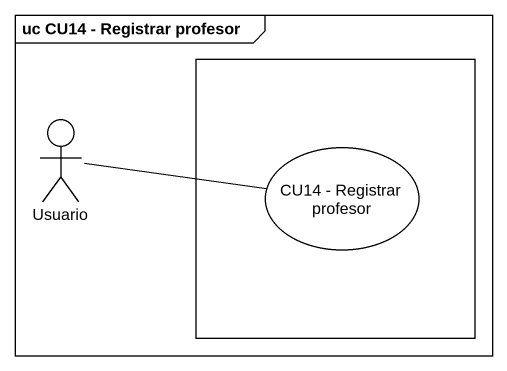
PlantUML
@startuml
mainframe uc CU14 - Registrar profesor
rectangle " " as rectangle1 {
  usecase "CU14 - Registrar profesor" as CU14_Registrar_profesor
}
actor Usuario
Usuario -right- CU14_Registrar_profesor
@enduml
